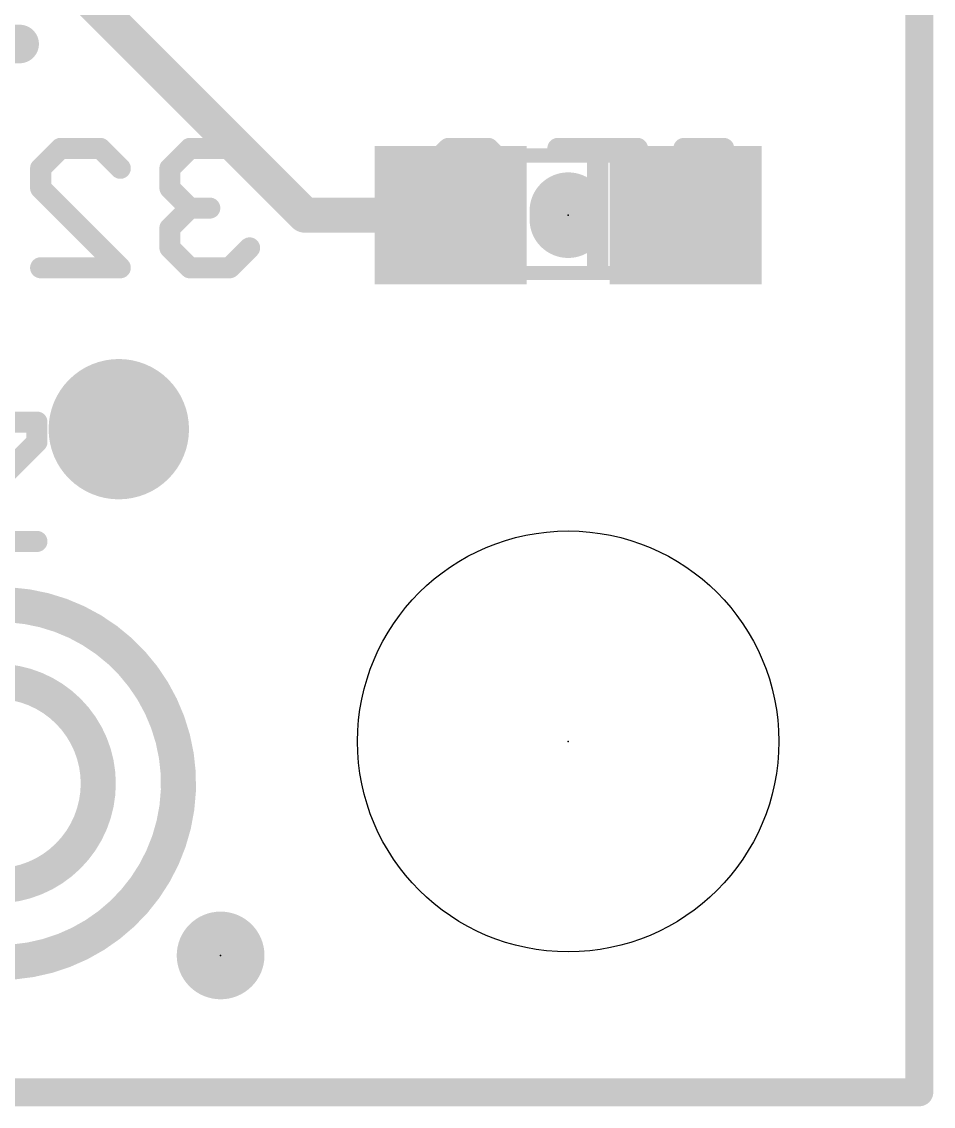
# Model space of a CAD drawing. Extents: x -27.9 to 17.9, y -15.2 to 21.7.
# Drawn here: x 11.29 to 17.88, y -0.1 to 7.75 of the extents above; entities that cross this region are included whole.
import ezdxf

# ---------------------------------------------------------------- set-up
doc = ezdxf.new("R2010")
doc.units = 0
for name, color, linetype in [('1', 12, 'CONTINUOUS'), ('16', 132, 'CONTINUOUS'), ('18', 110, 'CONTINUOUS'), ('20', 53, 'CONTINUOUS'), ('21', 41, 'CONTINUOUS'), ('22', 40, 'CONTINUOUS'), ('23', 53, 'CONTINUOUS'), ('51', 53, 'CONTINUOUS')]:
    doc.layers.add(name, color=color, linetype=linetype)

# ---------------------------------------------------------------- blocks, each defined once
blk = doc.blocks.new('RECT')
blk.add_solid([(-0.5, -0.5), (0.5, -0.5), (-0.5, 0.5), (0.5, 0.5)])
blk = doc.blocks.new('PIE')
at = {"const_width": 0.5}
blk.add_lwpolyline([(0, -0.25, 1), (0, 0.25, 1), (0, -0.25)], format="xyb", dxfattribs=at)
blk = doc.blocks.new('RECT142240X44704R100')
at = {"const_width": 0.1397}
blk.add_lwpolyline([(0.3747, 0), (0.3747, 0, 0.4142), (0.3048, 0.0699), (-0.3048, 0.0699, 0.4142), (-0.3747, 0), (-0.3747, 0, 0.4142), (-0.3048, -0.0699), (0.3048, -0.0699, 0.4142)], format="xyb", close=True, dxfattribs=at)
blk.add_solid([(-0.3302, -0.0254), (0.3302, -0.0254), (-0.3302, 0.0254), (0.3302, 0.0254)])
blk = doc.blocks.new('ROUNDV')
at = {"const_width": 0.5}
blk.add_lwpolyline([(0, -0.25, 1), (0, 0.25, 1), (0, -0.25)], format="xyb", dxfattribs=at)

msp = doc.modelspace()

# ---------------------------------------------------------------- linework, layer by layer
at = {"layer": '1'}
for points, const_width in [([(17.78, 21.59), (17.78, 0)], 0.2032), ([(11.5704, 8.1146), (13.335, 6.35)], 0.254), ([(13.335, 6.35), (14.39, 6.35)], 0.254), ([(17.78, 0), (0, 0)], 0.2032)]:
    msp.add_lwpolyline(points, dxfattribs=dict(at, const_width=const_width))
for points, const_width in [([(13.335, 6.4135, 1), (13.335, 6.2865)], 0.127), ([(13.2901, 6.3051, 1), (13.3799, 6.3949)], 0.127), ([(14.39, 6.2865, 1), (14.39, 6.4135)], 0.127), ([(17.78, -0.0508, 1), (17.78, 0.0508)], 0.1016), ([(17.7292, 0, 1), (17.8308, 0)], 0.1016)]:
    msp.add_lwpolyline(points, format="xyb", dxfattribs=dict(at, const_width=const_width))
at = {"layer": '16', "const_width": 0.2032}
for points in [[(17.78, 21.59), (17.78, 0)], [(17.78, 0), (0, 0)]]:
    msp.add_lwpolyline(points, dxfattribs=at)
at = {"layer": '16', "const_width": 0.1016}
for points in [[(17.78, -0.0508, 1), (17.78, 0.0508)], [(17.7292, 0, 1), (17.8308, 0)]]:
    msp.add_lwpolyline(points, format="xyb", dxfattribs=at)
at = {"layer": '20', "const_width": 0.2032}
for points in [[(17.78, 21.59), (17.78, 0)], [(17.78, 0), (0, 0)]]:
    msp.add_lwpolyline(points, dxfattribs=at)
at = {"layer": '20', "const_width": 0.1016}
for points in [[(17.78, -0.0508, 1), (17.78, 0.0508)], [(17.7292, 0, 1), (17.8308, 0)]]:
    msp.add_lwpolyline(points, format="xyb", dxfattribs=at)
at = {"layer": '20'}
msp.add_circle((15.24, 2.54), 1.524, dxfattribs=at)
at = {"layer": '21'}
for points, const_width in [([(15.24, 6.3805), (15.24, 6.3195)], 0.5588), ([(10.8204, 4.8521), (11.3966, 4.8521)], 0.1524), ([(11.3966, 4.8521), (11.3966, 4.7081)], 0.1524), ([(11.3966, 4.7081), (10.8204, 4.1319)], 0.1524), ([(10.8204, 3.9878), (11.3966, 3.9878)], 0.1524)]:
    msp.add_lwpolyline(points, dxfattribs=dict(at, const_width=const_width))
for points, const_width in [([(15.3797, 6.3805, 1), (15.1003, 6.3805)], 0.2794), ([(15.1003, 6.3195, 1), (15.3797, 6.3195)], 0.2794), ([(11.4347, 4.8521, 1), (11.3585, 4.8521)], 0.0762), ([(11.3966, 4.814, 1), (11.3966, 4.8902)], 0.0762), ([(11.3585, 4.7081, 1), (11.4347, 4.7081)], 0.0762), ([(11.4236, 4.6811, 1), (11.3697, 4.735)], 0.0762), ([(11.3966, 3.9497, 1), (11.3966, 4.0259)], 0.0762), ([(11.0998, 0.9398, 2.4828), (9.8298, 2.2098)], 0.254), ([(11.0998, 1.4947, 1), (11.0998, 2.9757, 1), (11.0998, 1.4947)], 0.254)]:
    msp.add_lwpolyline(points, format="xyb", dxfattribs=dict(at, const_width=const_width))
at = {"layer": '22', "const_width": 0.1524}
for points in [[(11.4233, 6.6893), (11.5674, 6.8333)], [(11.5674, 6.8333), (11.8555, 6.8333)], [(11.8555, 6.8333), (11.9996, 6.6893)], [(12.5029, 6.8333), (12.3589, 6.6893)], [(12.791, 6.8333), (12.5029, 6.8333)], [(12.9351, 6.6893), (12.791, 6.8333)], [(14.2299, 6.6893), (14.3739, 6.8333)], [(14.3739, 6.8333), (14.6621, 6.8333)], [(14.6621, 6.8333), (14.8061, 6.6893)], [(15.7416, 6.8333), (15.1654, 6.8333)], [(15.4535, 5.969), (15.4535, 6.8333)], [(16.3653, 6.8333), (16.0772, 6.8333)], [(16.2213, 5.969), (16.2213, 6.8333)], [(11.4233, 6.5452), (11.4233, 6.6893)], [(12.3589, 6.6893), (12.3589, 6.5452)], [(14.8061, 6.6893), (14.8061, 6.1131)], [(11.9996, 5.969), (11.4233, 6.5452)], [(12.3589, 6.5452), (12.5029, 6.4012)], [(12.5029, 6.4012), (12.3589, 6.2571)], [(12.5029, 6.4012), (12.647, 6.4012)], [(13.8706, 6.4012), (13.2944, 6.4012)], [(14.2299, 6.1131), (14.2299, 6.4012)], [(14.2299, 6.4012), (14.518, 6.4012)], [(12.3589, 6.2571), (12.3589, 6.1131)], [(12.3589, 6.1131), (12.5029, 5.969)], [(12.791, 5.969), (12.9351, 6.1131)], [(14.3739, 5.969), (14.2299, 6.1131)], [(14.8061, 6.1131), (14.6621, 5.969)], [(11.4233, 5.969), (11.9996, 5.969)], [(12.5029, 5.969), (12.791, 5.969)], [(14.6621, 5.969), (14.3739, 5.969)], [(16.3653, 5.969), (16.0772, 5.969)]]:
    msp.add_lwpolyline(points, dxfattribs=at)
at = {"layer": '22', "const_width": 0.0762}
for points in [[(11.5674, 6.8714, 1), (11.5674, 6.7952)], [(11.5943, 6.8064, 1), (11.5404, 6.8603)], [(11.8824, 6.8603, 1), (11.8286, 6.8064)], [(11.8555, 6.7952, 1), (11.8555, 6.8714)], [(12.5029, 6.8714, 1), (12.5029, 6.7952)], [(12.5299, 6.8064, 1), (12.476, 6.8603)], [(12.818, 6.8603, 1), (12.7641, 6.8064)], [(12.791, 6.7952, 1), (12.791, 6.8714)], [(14.3739, 6.8714, 1), (14.3739, 6.7952)], [(14.4009, 6.8064, 1), (14.347, 6.8603)], [(14.689, 6.8603, 1), (14.6351, 6.8064)], [(14.6621, 6.7952, 1), (14.6621, 6.8714)], [(15.1654, 6.8714, 1), (15.1654, 6.7952)], [(15.4916, 6.8333, 1), (15.4154, 6.8333)], [(15.7416, 6.7952, 1), (15.7416, 6.8714)], [(16.0772, 6.8714, 1), (16.0772, 6.7952)], [(16.2594, 6.8333, 1), (16.1832, 6.8333)], [(16.3653, 6.7952, 1), (16.3653, 6.8714)], [(11.4614, 6.6893, 1), (11.3852, 6.6893)], [(11.3964, 6.7162, 1), (11.4503, 6.6623)], [(11.9726, 6.6623, 1), (12.0265, 6.7162)], [(12.3319, 6.7162, 1), (12.3858, 6.6623)], [(12.397, 6.6893, 1), (12.3208, 6.6893)], [(12.9081, 6.6623, 1), (12.962, 6.7162)], [(14.2029, 6.7162, 1), (14.2568, 6.6623)], [(14.8442, 6.6893, 1), (14.768, 6.6893)], [(14.7792, 6.6623, 1), (14.8331, 6.7162)], [(11.4503, 6.5722, 1), (11.3964, 6.5183)], [(12.3858, 6.5722, 1), (12.3319, 6.5183)], [(11.3852, 6.5452, 1), (11.4614, 6.5452)], [(12.3208, 6.5452, 1), (12.397, 6.5452)], [(12.5029, 6.4393, 1), (12.5029, 6.3631)], [(12.5299, 6.3742, 1), (12.476, 6.4281)], [(12.476, 6.3742, 1), (12.5299, 6.4281)], [(12.647, 6.3631, 1), (12.647, 6.4393)], [(13.2944, 6.4393, 1), (13.2944, 6.3631)], [(13.8706, 6.3631, 1), (13.8706, 6.4393)], [(14.268, 6.4012, 1), (14.1918, 6.4012)], [(14.2299, 6.4393, 1), (14.2299, 6.3631)], [(14.518, 6.3631, 1), (14.518, 6.4393)], [(12.3319, 6.2841, 1), (12.3858, 6.2302)], [(12.397, 6.2571, 1), (12.3208, 6.2571)], [(12.3858, 6.14, 1), (12.3319, 6.0861)], [(12.3208, 6.1131, 1), (12.397, 6.1131)], [(12.962, 6.0861, 1), (12.9081, 6.14)], [(14.2568, 6.14, 1), (14.2029, 6.0861)], [(14.1918, 6.1131, 1), (14.268, 6.1131)], [(14.768, 6.1131, 1), (14.8442, 6.1131)], [(14.8331, 6.0861, 1), (14.7792, 6.14)], [(11.4233, 6.0071, 1), (11.4233, 5.9309)], [(11.9726, 5.9421, 1), (12.0265, 5.9959)], [(11.9996, 5.9309, 1), (11.9996, 6.0071)], [(12.5029, 6.0071, 1), (12.5029, 5.9309)], [(12.476, 5.9421, 1), (12.5299, 5.9959)], [(12.7641, 5.9959, 1), (12.818, 5.9421)], [(12.791, 5.9309, 1), (12.791, 6.0071)], [(14.3739, 6.0071, 1), (14.3739, 5.9309)], [(14.347, 5.9421, 1), (14.4009, 5.9959)], [(14.6351, 5.9959, 1), (14.689, 5.9421)], [(14.6621, 5.9309, 1), (14.6621, 6.0071)], [(15.4154, 5.969, 1), (15.4916, 5.969)], [(16.0772, 6.0071, 1), (16.0772, 5.9309)], [(16.1832, 5.969, 1), (16.2594, 5.969)], [(16.3653, 5.9309, 1), (16.3653, 6.0071)]]:
    msp.add_lwpolyline(points, format="xyb", dxfattribs=at)
at = {"layer": '23'}
for p in [(15.24, 6.35), (15.24, 2.54), (12.7254, 0.9906)]:
    msp.add_point(p, dxfattribs=at)
at = {"layer": '51', "const_width": 0.1016}
for points in [[(14.884, 6.782), (15.596, 6.782)], [(14.884, 5.931), (15.596, 5.931)]]:
    msp.add_lwpolyline(points, dxfattribs=at)
at = {"layer": '51', "const_width": 0.0508}
for points in [[(14.884, 6.8074, 1), (14.884, 6.7566)], [(15.596, 6.7566, 1), (15.596, 6.8074)], [(14.884, 5.9564, 1), (14.884, 5.9056)], [(15.596, 5.9056, 1), (15.596, 5.9564)]]:
    msp.add_lwpolyline(points, format="xyb", dxfattribs=at)

# ---------------------------------------------------------------- block references
at = {"layer": '1', "rotation": 180}
msp.add_blockref('RECT142240X44704R100', (10.9662, 7.5892), dxfattribs=at)
at = {"layer": '1', "xscale": 1.1}
for p in [(14.39, 6.35), (16.09, 6.35)]:
    msp.add_blockref('RECT', p, dxfattribs=at)
at = {"layer": '1', "xscale": 0.635, "yscale": 0.635}
msp.add_blockref('PIE', (12.7254, 0.9906), dxfattribs=at)
at = {"layer": '18', "xscale": 1.016, "yscale": 1.016}
msp.add_blockref('ROUNDV', (11.9888, 4.8006), dxfattribs=at)
msp.add_blockref('ROUNDV', (11.9888, 4.8006), dxfattribs=at)
at = {"layer": '51', "xscale": 0.5001, "yscale": 0.95}
for p in [(14.6519, 6.3551), (15.8203, 6.3551)]:
    msp.add_blockref('RECT', p, dxfattribs=at)

doc.saveas('drawing.dxf')
